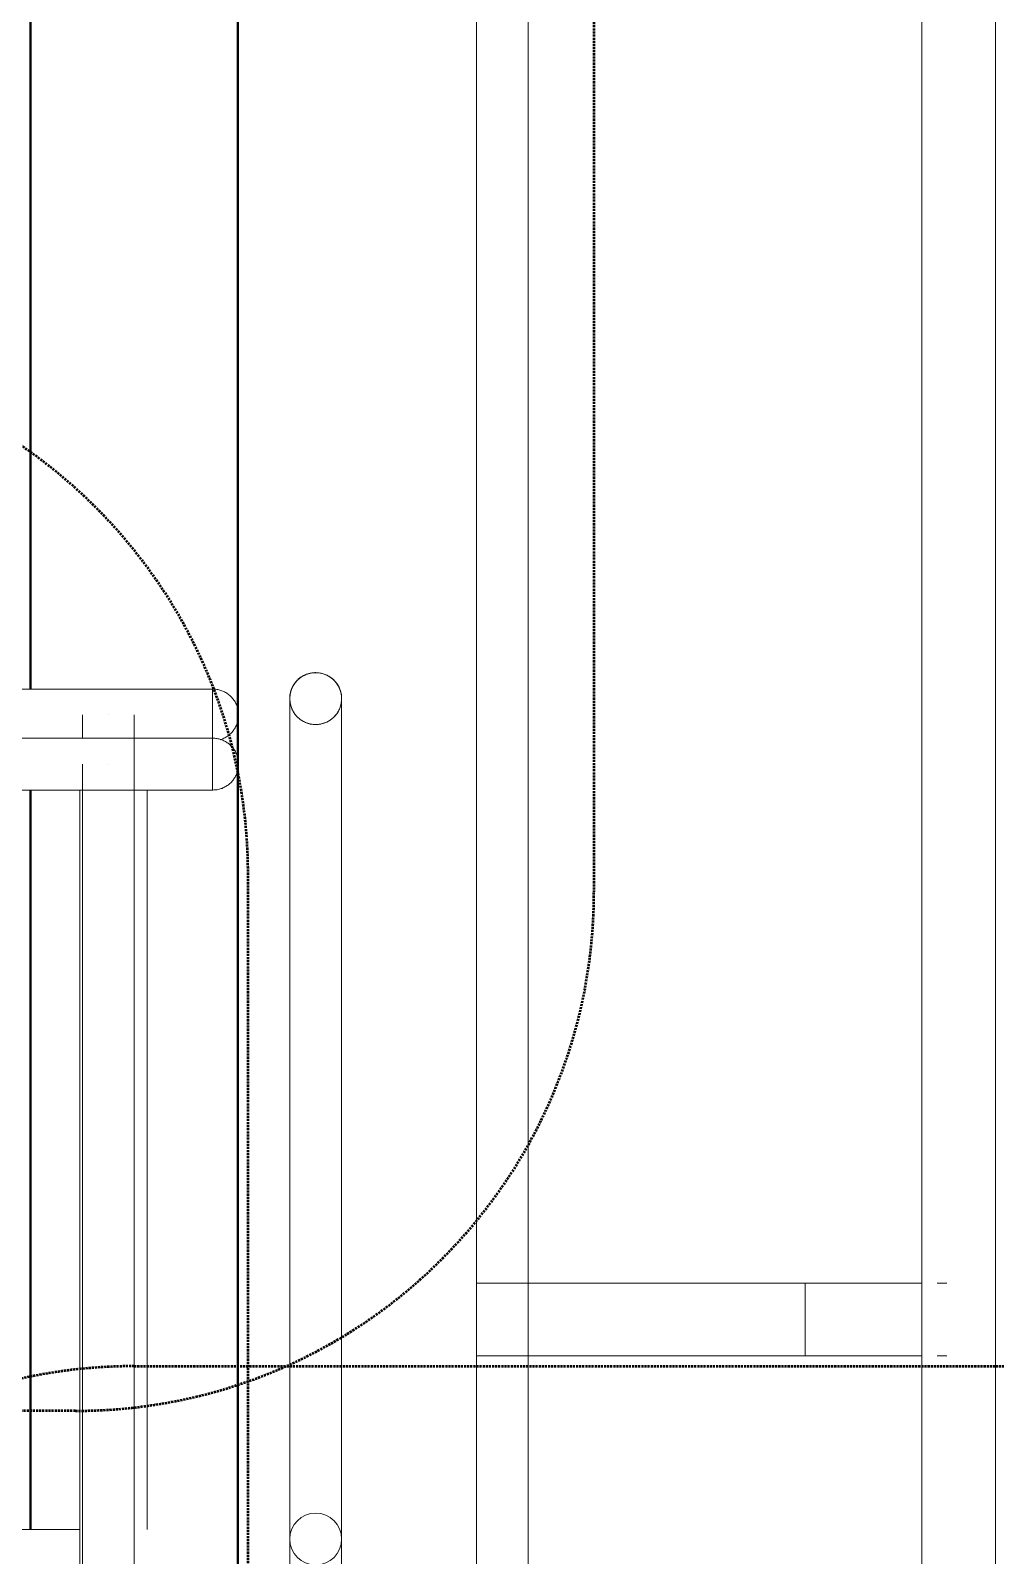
# Model space of a CAD drawing. Header units: millimetres. Extents: x -153298 to 620751, y -313239 to 250031.
# Drawn here: x 8649 to 9580, y -297007 to -295538 of the extents above; entities that cross this region are included whole.
import ezdxf

# ---------------------------------------------------------------- set-up
doc = ezdxf.new("R2010")
doc.units = ezdxf.units.MM
doc.linetypes.add('DPA_Hidden 50', pattern=[3, 2, -1])
for name, color, linetype, lineweight in [('A-ANNO-SYMB', 7, 'Continuous', 9), ('A-DETL-GENF', 7, 'Continuous', 35), ('A-FLOR-HRAL', 7, 'Continuous', 25), ('A-GENM', 7, 'Continuous', 9), ('A-GLAZ-CURT', 7, 'Continuous', 9), ('I-WALL-E', 7, 'Continuous', 35), ('WALL-E', 7, 'Continuous', 35)]:
    doc.layers.add(name, color=color, linetype=linetype, lineweight=lineweight)

# ---------------------------------------------------------------- blocks, each defined once
blk = doc.blocks.new('DPA_CP_Entrance Louver Grill Vertical Z - Louver Grill Vertical Z-18397921-2140-01 ENTRANCE 1 ELEVATION 2')
at = {"layer": 'A-GLAZ-CURT', "color": 7}
for p, q in [((-16022, 114892.5), (-16022, 118300)), ((-16022, 114892.5), (-16022, 118300)), ((-16022, 114892.5), (-16022, 118300)), ((-16022, 114892.5), (-16022, 118300)), ((-15822, 116800), (-15822, 113945.1)), ((-15822, 116800), (-15822, 113945.1)), ((-15822, 113945.1), (-15822, 116800)), ((-15822, 113945.1), (-15822, 116800)), ((-16022, 114082.5), (-16022, 114795.2)), ((-16022, 114082.5), (-16022, 114795.2)), ((-16022, 114082.5), (-16022, 114795.2)), ((-16022, 114082.5), (-16022, 114795.2))]:
    blk.add_line(p, q, dxfattribs=at)
blk = doc.blocks.new('DPA_CP_Entrance Louver Grill Vertical Z - Louver Grill Vertical Z-V440-2140-01 ENTRANCE 1 ELEVATION 2')
at = {"layer": 'A-GLAZ-CURT', "color": 7}
for p, q in [((-16022, 114892.5), (-16022, 118300)), ((-16022, 114892.5), (-16022, 118300)), ((-16022, 114892.5), (-16022, 118300)), ((-16022, 114892.5), (-16022, 118300)), ((-15822, 116800), (-15822, 113945.1)), ((-15822, 116800), (-15822, 113945.1)), ((-15822, 113945.1), (-15822, 116800)), ((-15822, 113945.1), (-15822, 116800)), ((-16022, 114082.5), (-16022, 114795.2)), ((-16022, 114082.5), (-16022, 114795.2)), ((-16022, 114082.5), (-16022, 114795.2)), ((-16022, 114082.5), (-16022, 114795.2))]:
    blk.add_line(p, q, dxfattribs=at)
blk = doc.blocks.new('DPA_GM-Cage Ladder - H6000 with Protection Ring-8200624-2140-01 ENTRANCE 1 ELEVATION 2')
at = {"layer": 'A-GENM', "color": 7}
for p, q in [((-15592, 113973.3), (-15592, 115715)), ((-15592, 113973.3), (-15592, 115715)), ((-15592, 115715), (-15592, 113973.3)), ((-15592, 115715), (-15592, 113973.3)), ((-15542, 114320), (-15542, 115715)), ((-15542, 115715), (-15542, 114320)), ((-15542, 114320), (-15542, 115715)), ((-15542, 115715), (-15542, 114320)), ((-15162.5, 113973.3), (-15162.5, 115715)), ((-15162.5, 114320), (-15162.5, 115715)), ((-15091.6, 113973.3), (-15091.6, 115715)), ((-15091.6, 114320), (-15091.6, 115715)), ((-15542, 114320), (-15592, 114320)), ((-15592, 114320), (-15542, 114320)), ((-15592, 114320), (-15592, 114250)), ((-15592, 114320), (-15592, 114250)), ((-15592, 114250), (-15592, 114320)), ((-15592, 114250), (-15592, 114320)), ((-15286.3, 114320), (-15592, 114320)), ((-15592, 114320), (-15275, 114320)), ((-15592, 114250), (-15592, 114320)), ((-15592, 114250), (-15592, 114320)), ((-15592, 114250), (-15592, 114320)), ((-15592, 114250), (-15592, 114320)), ((-15542, 114320), (-15542, 114250)), ((-15542, 114320), (-15286.3, 114320)), ((-15429.5, 114320), (-15542, 114320)), ((-15542, 114320), (-15427, 114320)), ((-15427, 114320), (-15542, 114320)), ((-15542, 114320), (-15429.5, 114320)), ((-15275, 114320), (-15542, 114320)), ((-15286.3, 114320), (-15429.5, 114320)), ((-15429.5, 114320), (-15286.3, 114320)), ((-15427, 114320), (-15162.6, 114320)), ((-15162.6, 114320), (-15427, 114320)), ((-15275, 114320), (-15162.6, 114320)), ((-15162.6, 114320), (-15275, 114320)), ((-15275, 114250), (-15275, 114320)), ((-15147.7, 114320), (-15138.5, 114320)), ((-15542, 114250), (-15592, 114250)), ((-15592, 114250), (-15542, 114250)), ((-15275, 114250), (-15592, 114250)), ((-15592, 114250), (-15286.3, 114250)), ((-15542, 114250), (-15275, 114250)), ((-15429.5, 114250), (-15542, 114250)), ((-15542, 114250), (-15427, 114250)), ((-15427, 114250), (-15542, 114250)), ((-15542, 114250), (-15429.5, 114250)), ((-15286.3, 114250), (-15542, 114250)), ((-15542, 113973.3), (-15542, 114250)), ((-15542, 114250), (-15542, 113973.3)), ((-15542, 113973.3), (-15542, 114250)), ((-15542, 114250), (-15542, 113973.3)), ((-15286.3, 114250), (-15429.5, 114250)), ((-15429.5, 114250), (-15286.3, 114250)), ((-15427, 114250), (-15162.6, 114250)), ((-15162.6, 114250), (-15427, 114250)), ((-15275, 114250), (-15162.6, 114250)), ((-15162.6, 114250), (-15275, 114250)), ((-15162.5, 113973.3), (-15162.5, 114250)), ((-15138.5, 114250), (-15147.7, 114250)), ((-15091.6, 113973.3), (-15091.6, 114250))]:
    blk.add_line(p, q, dxfattribs=at)
blk = doc.blocks.new('Railing - 35mm-V471-2140-01 ENTRANCE 1 ELEVATION 2')
at = {"layer": 'A-FLOR-HRAL', "color": 7, "lineweight": 9}
for p, q in [((-15974.5, 114795.1), (-15974.5, 114035.1)), ((-15968.9, 114795.1), (-15974.5, 114795.1)), ((-15974.5, 114035.1), (-15969.1, 114035.1))]:
    blk.add_line(p, q, dxfattribs=at)
blk = doc.blocks.new('Railing - 35mm-V465-2140-01 ENTRANCE 1 ELEVATION 2')
at = {"layer": 'A-FLOR-HRAL', "color": 7, "lineweight": 9}
for p, q in [((-17374.5, 111975.7), (-17374.5, 111215.7)), ((-17357, 111975.7), (-17374.5, 111975.7)), ((-17339.5, 111975.7), (-17357, 111975.7)), ((-17339.5, 111215.7), (-17339.5, 111975.7)), ((-17374.5, 111215.7), (-17357, 111215.7)), ((-17357, 111215.7), (-17339.5, 111215.7))]:
    blk.add_line(p, q, dxfattribs=at)
blk = doc.blocks.new('Railing - Post_50mm-V472-2140-01 ENTRANCE 1 ELEVATION 2')
at = {"layer": 'A-FLOR-HRAL', "color": 7, "lineweight": 9}
for p, q in [((-17522, 114820.1), (-17522, 113957.5)), ((-17472, 113957.5), (-17472, 114820.1))]:
    blk.add_line(p, q, dxfattribs=at)
blk = doc.blocks.new('Railing - Post_50mm-V473-2140-01 ENTRANCE 1 ELEVATION 2')
at = {"layer": 'A-FLOR-HRAL', "color": 7, "lineweight": 9}
for p, q in [((-15972, 114820.1), (-15972, 113945.1)), ((-15947, 114820.1), (-15947, 114820.1)), ((-15947, 114820.1), (-15947, 114820.1)), ((-15922, 113945.1), (-15922, 114820.1)), ((-15947, 113945.1), (-15947, 113945.1)), ((-15947, 113945.1), (-15947, 113945.1))]:
    blk.add_line(p, q, dxfattribs=at)
blk = doc.blocks.new('Railing - Railing-8671152-2140-01 ENTRANCE 1 ELEVATION 2')
at = {"layer": 'A-FLOR-HRAL', "color": 7, "lineweight": 9}
for p, q in [((-15922, 114035.1), (-17472, 114035.1)), ((-15922, 114035.1), (-15922, 114010.1)), ((-15922, 114010.1), (-15922, 113985.1)), ((-17472, 113985.1), (-15922, 113985.1))]:
    blk.add_line(p, q, dxfattribs=at)
at = {"color": 7}
for name, p in [('Railing - Post_50mm-V472-2140-01 ENTRANCE 1 ELEVATION 2', (0, 0)), ('Railing - Post_50mm-V472-2140-01 ENTRANCE 1 ELEVATION 2', (0, 0)), ('Railing - Post_50mm-V473-2140-01 ENTRANCE 1 ELEVATION 2', (0, 0)), ('Railing - 35mm-V465-2140-01 ENTRANCE 1 ELEVATION 2', (0, 2819.5)), ('Railing - 35mm-V465-2140-01 ENTRANCE 1 ELEVATION 2', (140, 2819.5)), ('Railing - 35mm-V465-2140-01 ENTRANCE 1 ELEVATION 2', (280, 2819.5)), ('Railing - 35mm-V465-2140-01 ENTRANCE 1 ELEVATION 2', (420, 2819.5)), ('Railing - 35mm-V465-2140-01 ENTRANCE 1 ELEVATION 2', (560, 2819.5)), ('Railing - 35mm-V465-2140-01 ENTRANCE 1 ELEVATION 2', (700, 2819.5)), ('Railing - 35mm-V465-2140-01 ENTRANCE 1 ELEVATION 2', (840, 2819.5)), ('Railing - 35mm-V465-2140-01 ENTRANCE 1 ELEVATION 2', (980, 2819.5)), ('Railing - 35mm-V465-2140-01 ENTRANCE 1 ELEVATION 2', (1120, 2819.5)), ('Railing - 35mm-V465-2140-01 ENTRANCE 1 ELEVATION 2', (1260, 2819.5)), ('Railing - 35mm-V471-2140-01 ENTRANCE 1 ELEVATION 2', (0, 0))]:
    blk.add_blockref(name, p, dxfattribs=at)
blk = doc.blocks.new('Top Rail Type - Half Circle_25mm-14342084-2140-01 ENTRANCE 1 ELEVATION 2')
at = {"layer": 'A-FLOR-HRAL', "color": 7, "lineweight": 9}
for p, q in [((-15846.4, 114835.8), (-15846.4, 114843.9)), ((-15846.4, 114843.9), (-15846.4, 114820.1)), ((-15846.4, 114820.1), (-15846.4, 114834.8)), ((-15846.4, 114820.1), (-15846.4, 114796.3)), ((-15846.4, 114796.3), (-15846.4, 114820.1))]:
    blk.add_line(p, q, dxfattribs=at)
at = {"layer": 'A-FLOR-HRAL', "color": 7, "lineweight": 9, "flags": 128}
for points in [[(-15846.4, 114845.1), (-15845.4, 114845.1), (-15844.4, 114845), (-15843.4, 114844.9), (-15842.4, 114844.8), (-15841.4, 114844.6), (-15840.5, 114844.4), (-15839.5, 114844.1), (-15838.5, 114843.9), (-15837.6, 114843.5), (-15836.7, 114843.1), (-15835.7, 114842.7), (-15834.8, 114842.3), (-15834, 114841.8), (-15833.1, 114841.3), (-15832.3, 114840.8), (-15831.5, 114840.2), (-15830.7, 114839.6), (-15829.9, 114838.9), (-15829.2, 114838.2), (-15828.5, 114837.5), (-15827.8, 114836.8), (-15827.1, 114836), (-15826.5, 114835.3), (-15825.9, 114834.5), (-15825.4, 114833.6), (-15824.8, 114832.8), (-15824.3, 114831.9), (-15823.9, 114831), (-15823.5, 114830.1), (-15823.1, 114829.2), (-15822.7, 114828.2), (-15822.4, 114827.3), (-15822.2, 114826.3), (-15821.9, 114825.4), (-15821.8, 114824.4), (-15821.6, 114823.4), (-15821.5, 114822.4), (-15821.4, 114821.4), (-15821.4, 114820.4), (-15821.4, 114820.1)], [(-15821.4, 114820.1), (-15821.4, 114819.1), (-15821.5, 114818.1), (-15821.6, 114817.1), (-15821.7, 114816.1), (-15821.9, 114815.2), (-15822.1, 114814.2), (-15822.4, 114813.2), (-15822.7, 114812.3), (-15823, 114811.3), (-15823.4, 114810.4), (-15823.8, 114809.5), (-15824.2, 114808.6), (-15824.7, 114807.7), (-15825.2, 114806.8), (-15825.8, 114806), (-15826.3, 114805.2), (-15827, 114804.4), (-15827.6, 114803.6), (-15828.3, 114802.9), (-15829, 114802.2), (-15829.7, 114801.5), (-15830.5, 114800.9), (-15831.2, 114800.2), (-15832.1, 114799.6), (-15832.9, 114799.1), (-15833.7, 114798.6), (-15834.6, 114798.1), (-15835.5, 114797.6), (-15836.4, 114797.2), (-15837.3, 114796.8), (-15838.3, 114796.5), (-15839.2, 114796.2), (-15840.2, 114795.9), (-15841.2, 114795.7), (-15842.1, 114795.5), (-15843.1, 114795.3), (-15844.1, 114795.2), (-15845.1, 114795.2), (-15846.1, 114795.1), (-15846.4, 114795.1)]]:
    blk.add_lwpolyline(points, dxfattribs=at)
blk = doc.blocks.new('Top Rail Type - Top Rail_Internal_-8671159-2140-01 ENTRANCE 1 ELEVATION 2')
at = {"layer": 'A-FLOR-HRAL', "color": 7, "lineweight": 9}
for p, q in [((-15922, 114845.1), (-17472, 114845.1)), ((-15846.4, 114845.1), (-15922, 114845.1)), ((-15846.4, 114845.1), (-15846.4, 114820.1)), ((-15846.4, 114820.1), (-15846.4, 114844.3)), ((-15846.4, 114820.1), (-15846.4, 114795.1)), ((-15846.4, 114796), (-15846.4, 114820.1)), ((-17472, 114795.1), (-15922, 114795.1)), ((-15922, 114795.1), (-15846.4, 114795.1))]:
    blk.add_line(p, q, dxfattribs=at)
blk = doc.blocks.new('GM_Louver Grill Vertical Z - Z Profile-7235505-2140-01 ENTRANCE 1 ELEVATION 2')
at = {"layer": 'A-GENM', "color": 7}
blk.add_line((-15822, 113945.1), (-15822, 116800), dxfattribs=at)
blk.add_line((-15822, 113945.1), (-15822, 116800), dxfattribs=at)
blk.add_line((-15822, 113945.1), (-15822, 116800), dxfattribs=at)
blk = doc.blocks.new('Railing - Half Circle_25mm-V546-2140-01 ENTRANCE 1 ELEVATION 2')
at = {"layer": 'A-FLOR-HRAL', "color": 7, "lineweight": 9}
for p, q in [((-15846.4, 114867.5), (-15846.4, 114891.3)), ((-15846.4, 114891.3), (-15846.4, 114867.5)), ((-15846.4, 114867.5), (-15846.4, 114843.7)), ((-15846.4, 114843.7), (-15846.4, 114867.5))]:
    blk.add_line(p, q, dxfattribs=at)
at = {"layer": 'A-FLOR-HRAL', "color": 7, "lineweight": 9, "flags": 128}
for points in [[(-15846.4, 114892.5), (-15845.4, 114892.5), (-15844.4, 114892.4), (-15843.4, 114892.3), (-15842.4, 114892.2), (-15841.4, 114892), (-15840.5, 114891.8), (-15839.5, 114891.5), (-15838.5, 114891.2), (-15837.6, 114890.9), (-15836.7, 114890.5), (-15835.7, 114890.1), (-15834.8, 114889.7), (-15834, 114889.2), (-15833.1, 114888.7), (-15832.3, 114888.1), (-15831.5, 114887.6), (-15830.7, 114887), (-15829.9, 114886.3), (-15829.2, 114885.6), (-15828.5, 114884.9), (-15827.8, 114884.2), (-15827.1, 114883.4), (-15826.5, 114882.7), (-15825.9, 114881.8), (-15825.4, 114881), (-15824.8, 114880.2), (-15824.3, 114879.3), (-15823.9, 114878.4), (-15823.5, 114877.5), (-15823.1, 114876.6), (-15822.7, 114875.6), (-15822.4, 114874.7), (-15822.2, 114873.7), (-15821.9, 114872.7), (-15821.8, 114871.8), (-15821.6, 114870.8), (-15821.5, 114869.8), (-15821.4, 114868.8), (-15821.4, 114867.8), (-15821.4, 114867.5)], [(-15821.4, 114867.5), (-15821.4, 114866.5), (-15821.5, 114865.5), (-15821.6, 114864.5), (-15821.7, 114863.5), (-15821.9, 114862.5), (-15822.1, 114861.6), (-15822.4, 114860.6), (-15822.7, 114859.6), (-15823, 114858.7), (-15823.4, 114857.8), (-15823.8, 114856.9), (-15824.2, 114856), (-15824.7, 114855.1), (-15825.2, 114854.2), (-15825.8, 114853.4), (-15826.3, 114852.6), (-15827, 114851.8), (-15827.6, 114851), (-15828.3, 114850.3), (-15829, 114849.6), (-15829.7, 114848.9), (-15830.5, 114848.2), (-15831.2, 114847.6), (-15832.1, 114847), (-15832.9, 114846.5), (-15833.7, 114846), (-15834.6, 114845.5), (-15835.5, 114845), (-15836.4, 114844.6), (-15837.3, 114844.2), (-15838.3, 114843.9), (-15839.2, 114843.6)]]:
    blk.add_lwpolyline(points, dxfattribs=at)
blk = doc.blocks.new('Railing - 35mm-V548-2140-01 ENTRANCE 1 ELEVATION 2')
at = {"layer": 'A-FLOR-HRAL', "color": 7, "lineweight": 9}
for p, q in [((-15909.5, 114795.1), (-15909.5, 114082.5)), ((-15921.9, 114082.5), (-15921.9, 114082.5))]:
    blk.add_line(p, q, dxfattribs=at)
blk = doc.blocks.new('Railing - Post_50mm-V555-2140-01 ENTRANCE 1 ELEVATION 2')
at = {"layer": 'A-FLOR-HRAL', "color": 7, "lineweight": 9}
for p, q in [((-15972, 114845.1), (-15972, 114867.5)), ((-15947, 114867.5), (-15947, 114867.5)), ((-15947, 114867.5), (-15947, 114867.5)), ((-15922, 114867.5), (-15922, 114820.1))]:
    blk.add_line(p, q, dxfattribs=at)
blk = doc.blocks.new('Railing - Railing-14946120-2140-01 ENTRANCE 1 ELEVATION 2')
at = {"layer": 'A-FLOR-HRAL', "color": 7, "lineweight": 9}
blk.add_line((-15974.5, 114082.5), (-16079.6, 114082.5), dxfattribs=at)
at = {"color": 7}
for name in ['Railing - Post_50mm-V555-2140-01 ENTRANCE 1 ELEVATION 2', 'Railing - 35mm-V548-2140-01 ENTRANCE 1 ELEVATION 2']:
    blk.add_blockref(name, (0, 0), dxfattribs=at)
blk = doc.blocks.new('Top Rail Type - Half Circle_25mm-V556-2140-01 ENTRANCE 1 ELEVATION 2')
at = {"layer": 'A-FLOR-HRAL', "color": 7, "lineweight": 9}
for p, q in [((-15846.4, 114867.5), (-15846.4, 114891.3)), ((-15846.4, 114891.3), (-15846.4, 114867.5)), ((-15846.4, 114867.5), (-15846.4, 114843.7)), ((-15846.4, 114843.7), (-15846.4, 114867.5))]:
    blk.add_line(p, q, dxfattribs=at)
at = {"layer": 'A-FLOR-HRAL', "color": 7, "lineweight": 9, "flags": 128}
for points in [[(-15846.4, 114892.5), (-15845.4, 114892.5), (-15844.4, 114892.4), (-15843.4, 114892.3), (-15842.4, 114892.2), (-15841.4, 114892), (-15840.5, 114891.8), (-15839.5, 114891.5), (-15838.5, 114891.2), (-15837.6, 114890.9), (-15836.7, 114890.5), (-15835.7, 114890.1), (-15834.8, 114889.7), (-15834, 114889.2), (-15833.1, 114888.7), (-15832.3, 114888.1), (-15831.5, 114887.6), (-15830.7, 114887), (-15829.9, 114886.3), (-15829.2, 114885.6), (-15828.5, 114884.9), (-15827.8, 114884.2), (-15827.1, 114883.4), (-15826.5, 114882.7), (-15825.9, 114881.8), (-15825.4, 114881), (-15824.8, 114880.2), (-15824.3, 114879.3), (-15823.9, 114878.4), (-15823.5, 114877.5), (-15823.1, 114876.6), (-15822.7, 114875.6), (-15822.4, 114874.7), (-15822.2, 114873.7), (-15821.9, 114872.7), (-15821.8, 114871.8), (-15821.6, 114870.8), (-15821.5, 114869.8), (-15821.4, 114868.8), (-15821.4, 114867.8), (-15821.4, 114867.5)], [(-15821.4, 114867.5), (-15821.4, 114866.5), (-15821.5, 114865.5), (-15821.6, 114864.5), (-15821.7, 114863.5), (-15821.9, 114862.5), (-15822.1, 114861.6), (-15822.4, 114860.6), (-15822.7, 114859.6), (-15823, 114858.7), (-15823.4, 114857.8), (-15823.8, 114856.9), (-15824.2, 114856), (-15824.7, 114855.1), (-15825.2, 114854.2), (-15825.8, 114853.4), (-15826.3, 114852.6), (-15827, 114851.8), (-15827.6, 114851), (-15828.3, 114850.3), (-15829, 114849.6), (-15829.7, 114848.9), (-15830.5, 114848.2), (-15831.2, 114847.6), (-15832.1, 114847), (-15832.9, 114846.5), (-15833.7, 114846), (-15834.6, 114845.5), (-15835.5, 114845), (-15836.4, 114844.6), (-15837.3, 114844.2), (-15838.3, 114843.9), (-15839.2, 114843.6)]]:
    blk.add_lwpolyline(points, dxfattribs=at)
blk = doc.blocks.new('Top Rail Type - Top Rail_Internal_-14946124-2140-01 ENTRANCE 1 ELEVATION 2')
at = {"layer": 'A-FLOR-HRAL', "color": 7, "lineweight": 9}
for p, q in [((-15922, 114892.5), (-18447, 114892.5)), ((-15846.4, 114892.5), (-15922, 114892.5)), ((-15846.4, 114892.5), (-15846.4, 114867.5)), ((-15846.4, 114874.5), (-15846.4, 114891.7)), ((-15846.4, 114867.5), (-15846.4, 114874)), ((-15846.4, 114867.5), (-15846.4, 114843.4)), ((-15846.4, 114855), (-15846.4, 114867.5)), ((-15846.4, 114843.4), (-15846.4, 114855))]:
    blk.add_line(p, q, dxfattribs=at)
blk = doc.blocks.new('Railing - Half Circle_25mm-V559-2140-01 ENTRANCE 1 ELEVATION 2')
at = {"layer": 'A-FLOR-HRAL', "color": 7, "lineweight": 9, "flags": 128}
for points in [[(-15722, 114883.3), (-15722, 114884.3), (-15722.1, 114885.3), (-15722.2, 114886.3), (-15722.3, 114887.3), (-15722.5, 114888.2), (-15722.7, 114889.2), (-15723, 114890.2), (-15723.3, 114891.1), (-15723.6, 114892.1), (-15724, 114893), (-15724.4, 114893.9), (-15724.8, 114894.8), (-15725.3, 114895.7), (-15725.8, 114896.5), (-15726.4, 114897.4), (-15727, 114898.2), (-15727.6, 114899), (-15728.2, 114899.8), (-15728.9, 114900.5), (-15729.6, 114901.2), (-15730.3, 114901.9), (-15731.1, 114902.5), (-15731.9, 114903.2), (-15732.7, 114903.7), (-15733.5, 114904.3), (-15734.4, 114904.8), (-15735.2, 114905.3), (-15736.1, 114905.8), (-15737, 114906.2), (-15738, 114906.6), (-15738.9, 114906.9), (-15739.9, 114907.2), (-15740.8, 114907.5), (-15741.8, 114907.7), (-15742.8, 114907.9), (-15743.8, 114908.1), (-15744.8, 114908.2), (-15745.8, 114908.2), (-15746.8, 114908.3), (-15747.8, 114908.3), (-15748.7, 114908.2), (-15749.7, 114908.1), (-15750.7, 114908), (-15751.7, 114907.8), (-15752.7, 114907.6), (-15753.7, 114907.4), (-15754.6, 114907.1), (-15755.6, 114906.8), (-15756.5, 114906.4), (-15757.4, 114906), (-15758.3, 114905.6), (-15759.2, 114905.1), (-15760.1, 114904.6), (-15760.9, 114904.1), (-15761.7, 114903.5), (-15762.5, 114902.9), (-15763.3, 114902.2), (-15764, 114901.6), (-15764.8, 114900.9), (-15765.5, 114900.2), (-15766.1, 114899.4), (-15766.7, 114898.6), (-15767.3, 114897.8), (-15767.9, 114897), (-15768.4, 114896.2), (-15768.9, 114895.3), (-15769.4, 114894.4), (-15769.8, 114893.5), (-15770.2, 114892.6), (-15770.6, 114891.6), (-15770.9, 114890.7), (-15771.2, 114889.7), (-15771.4, 114888.8), (-15771.6, 114887.8), (-15771.8, 114886.8), (-15771.9, 114885.8), (-15772, 114884.8), (-15772, 114883.8), (-15772, 114883.3)], [(-15772, 114883.3), (-15772, 114882.3), (-15771.9, 114881.3), (-15771.8, 114880.3), (-15771.7, 114879.3), (-15771.5, 114878.3), (-15771.3, 114877.3), (-15771, 114876.4), (-15770.8, 114875.4), (-15770.4, 114874.5), (-15770, 114873.5), (-15769.6, 114872.6), (-15769.2, 114871.7), (-15768.7, 114870.8), (-15768.2, 114870), (-15767.7, 114869.2), (-15767.1, 114868.3), (-15766.5, 114867.5), (-15765.8, 114866.8), (-15765.1, 114866), (-15764.4, 114865.3), (-15763.7, 114864.7), (-15762.9, 114864), (-15762.2, 114863.4), (-15761.4, 114862.8), (-15760.5, 114862.2), (-15759.7, 114861.7), (-15758.8, 114861.2), (-15757.9, 114860.8), (-15757, 114860.3), (-15756.1, 114860), (-15755.1, 114859.6), (-15754.2, 114859.3), (-15753.2, 114859.1), (-15752.3, 114858.8), (-15751.3, 114858.6), (-15750.3, 114858.5), (-15749.3, 114858.4), (-15748.3, 114858.3), (-15747.3, 114858.3), (-15746.3, 114858.3), (-15745.3, 114858.3), (-15744.3, 114858.4), (-15743.3, 114858.5), (-15742.3, 114858.7), (-15741.3, 114858.9), (-15740.4, 114859.2), (-15739.4, 114859.5), (-15738.5, 114859.8), (-15737.5, 114860.1), (-15736.6, 114860.5), (-15735.7, 114861), (-15734.8, 114861.4), (-15734, 114861.9), (-15733.1, 114862.5), (-15732.3, 114863.1), (-15731.5, 114863.7), (-15730.7, 114864.3), (-15730, 114865), (-15729.3, 114865.7), (-15728.6, 114866.4), (-15727.9, 114867.1), (-15727.3, 114867.9), (-15726.7, 114868.7), (-15726.1, 114869.5), (-15725.6, 114870.4), (-15725.1, 114871.2), (-15724.6, 114872.1), (-15724.2, 114873), (-15723.8, 114874), (-15723.5, 114874.9), (-15723.1, 114875.8), (-15722.9, 114876.8), (-15722.6, 114877.8), (-15722.4, 114878.8), (-15722.3, 114879.7), (-15722.1, 114880.7), (-15722.1, 114881.7), (-15722, 114882.7), (-15722, 114883.3)]]:
    blk.add_lwpolyline(points, dxfattribs=at)
at = {"layer": 'A-FLOR-HRAL', "color": 7, "lineweight": 9}
for start, end in [(139.3574, 150.8463), (102.3552, 113.4362), (68.2994, 78.6458), (59.8368, 66.3247), (180, 190.9892), (210.8973, 222.2397), (246.5514, 257.6448), (281.1771, 296.6854)]:
    blk.add_arc((-15747, 114883.3), 25, start, end, dxfattribs=at)
blk = doc.blocks.new('Railing - Post_50mm-18334303-2140-01 ENTRANCE 1 ELEVATION 2')
at = {"layer": 'A-FLOR-HRAL', "color": 7, "lineweight": 9}
for p, q in [((-15772, 114883.3), (-15772, 113973.3)), ((-15722, 113973.3), (-15722, 114883.3))]:
    blk.add_line(p, q, dxfattribs=at)
blk = doc.blocks.new('Railing - Post_50mm-V560-2140-01 ENTRANCE 1 ELEVATION 2')
at = {"layer": 'A-FLOR-HRAL', "color": 7, "lineweight": 9}
for p, q in [((-15772, 114883.3), (-15772, 114008.3)), ((-15722, 114008.3), (-15722, 114883.3)), ((-15772, 114008.3), (-15722, 114008.3)), ((-15747, 114008.3), (-15772, 114008.3)), ((-15722, 114008.3), (-15746.8, 114008.3))]:
    blk.add_line(p, q, dxfattribs=at)
blk = doc.blocks.new('Railing - Railing-15920061-2140-01 ENTRANCE 1 ELEVATION 2')
at = {"layer": 'A-FLOR-HRAL', "color": 7, "lineweight": 9}
for p, q in [((-15772, 114068.7), (-15772, 113973.3)), ((-15722, 113973.3), (-15722, 114068.7))]:
    blk.add_line(p, q, dxfattribs=at)
for start, end in [(0, 180), (180, 0)]:
    blk.add_arc((-15747, 114073.3), 25, start, end, dxfattribs=at)
at = {"color": 7}
for name in ['Railing - Post_50mm-18334303-2140-01 ENTRANCE 1 ELEVATION 2', 'Railing - Post_50mm-V560-2140-01 ENTRANCE 1 ELEVATION 2']:
    blk.add_blockref(name, (0, 0), dxfattribs=at)
blk = doc.blocks.new('Top Rail Type - Half Circle_25mm-V561-2140-01 ENTRANCE 1 ELEVATION 2')
at = {"layer": 'A-FLOR-HRAL', "color": 7, "lineweight": 9, "flags": 128}
for points in [[(-15722, 114883.3), (-15722, 114884.3), (-15722.1, 114885.3), (-15722.2, 114886.3), (-15722.3, 114887.3), (-15722.5, 114888.2), (-15722.7, 114889.2), (-15723, 114890.2), (-15723.3, 114891.1), (-15723.6, 114892.1), (-15724, 114893), (-15724.4, 114893.9), (-15724.8, 114894.8), (-15725.3, 114895.7), (-15725.8, 114896.5), (-15726.4, 114897.4), (-15727, 114898.2), (-15727.6, 114899), (-15728.2, 114899.8), (-15728.9, 114900.5), (-15729.6, 114901.2), (-15730.3, 114901.9), (-15731.1, 114902.5), (-15731.9, 114903.2), (-15732.7, 114903.7), (-15733.5, 114904.3), (-15734.4, 114904.8), (-15735.2, 114905.3), (-15736.1, 114905.8), (-15737, 114906.2), (-15738, 114906.6), (-15738.9, 114906.9), (-15739.9, 114907.2), (-15740.8, 114907.5), (-15741.8, 114907.7), (-15742.8, 114907.9), (-15743.8, 114908.1), (-15744.8, 114908.2), (-15745.8, 114908.2), (-15746.8, 114908.3), (-15747.8, 114908.3), (-15748.7, 114908.2), (-15749.7, 114908.1), (-15750.7, 114908), (-15751.7, 114907.8), (-15752.7, 114907.6), (-15753.7, 114907.4), (-15754.6, 114907.1), (-15755.6, 114906.8), (-15756.5, 114906.4), (-15757.4, 114906), (-15758.3, 114905.6), (-15759.2, 114905.1), (-15760.1, 114904.6), (-15760.9, 114904.1), (-15761.7, 114903.5), (-15762.5, 114902.9), (-15763.3, 114902.2), (-15764, 114901.6), (-15764.8, 114900.9), (-15765.5, 114900.2), (-15766.1, 114899.4), (-15766.7, 114898.6), (-15767.3, 114897.8), (-15767.9, 114897), (-15768.4, 114896.2), (-15768.9, 114895.3), (-15769.4, 114894.4), (-15769.8, 114893.5), (-15770.2, 114892.6), (-15770.6, 114891.6), (-15770.9, 114890.7), (-15771.2, 114889.7), (-15771.4, 114888.8), (-15771.6, 114887.8), (-15771.8, 114886.8), (-15771.9, 114885.8), (-15772, 114884.8), (-15772, 114883.8), (-15772, 114883.3)], [(-15772, 114883.3), (-15772, 114882.3), (-15771.9, 114881.3), (-15771.8, 114880.3), (-15771.7, 114879.3), (-15771.5, 114878.3), (-15771.3, 114877.3), (-15771, 114876.4), (-15770.8, 114875.4), (-15770.4, 114874.5), (-15770, 114873.5), (-15769.6, 114872.6), (-15769.2, 114871.7), (-15768.7, 114870.8), (-15768.2, 114870), (-15767.7, 114869.2), (-15767.1, 114868.3), (-15766.5, 114867.5), (-15765.8, 114866.8), (-15765.1, 114866), (-15764.4, 114865.3), (-15763.7, 114864.7), (-15762.9, 114864), (-15762.2, 114863.4), (-15761.4, 114862.8), (-15760.5, 114862.2), (-15759.7, 114861.7), (-15758.8, 114861.2), (-15757.9, 114860.8), (-15757, 114860.3), (-15756.1, 114860), (-15755.1, 114859.6), (-15754.2, 114859.3), (-15753.2, 114859.1), (-15752.3, 114858.8), (-15751.3, 114858.6), (-15750.3, 114858.5), (-15749.3, 114858.4), (-15748.3, 114858.3), (-15747.3, 114858.3), (-15746.3, 114858.3), (-15745.3, 114858.3), (-15744.3, 114858.4), (-15743.3, 114858.5), (-15742.3, 114858.7), (-15741.3, 114858.9), (-15740.4, 114859.2), (-15739.4, 114859.5), (-15738.5, 114859.8), (-15737.5, 114860.1), (-15736.6, 114860.5), (-15735.7, 114861), (-15734.8, 114861.4), (-15734, 114861.9), (-15733.1, 114862.5), (-15732.3, 114863.1), (-15731.5, 114863.7), (-15730.7, 114864.3), (-15730, 114865), (-15729.3, 114865.7), (-15728.6, 114866.4), (-15727.9, 114867.1), (-15727.3, 114867.9), (-15726.7, 114868.7), (-15726.1, 114869.5), (-15725.6, 114870.4), (-15725.1, 114871.2), (-15724.6, 114872.1), (-15724.2, 114873), (-15723.8, 114874), (-15723.5, 114874.9), (-15723.1, 114875.8), (-15722.9, 114876.8), (-15722.6, 114877.8), (-15722.4, 114878.8), (-15722.3, 114879.7), (-15722.1, 114880.7), (-15722.1, 114881.7), (-15722, 114882.7), (-15722, 114883.3)]]:
    blk.add_lwpolyline(points, dxfattribs=at)
at = {"layer": 'A-FLOR-HRAL', "color": 7, "lineweight": 9}
for start, end in [(139.3574, 150.8463), (102.3552, 113.4362), (68.2994, 78.6458), (59.8368, 66.3247), (180, 190.9892), (210.8973, 222.2397), (246.5514, 257.6448), (281.1771, 296.6854)]:
    blk.add_arc((-15747, 114883.3), 25, start, end, dxfattribs=at)
blk = doc.blocks.new('Top Rail Type - Top Rail_Internal_-15920065-2140-01 ENTRANCE 1 ELEVATION 2')
at = {"layer": 'A-FLOR-HRAL', "color": 7, "lineweight": 9}
for p, q in [((-15772, 114883.3), (-15772, 113973.3)), ((-15722, 113973.3), (-15722, 114883.3))]:
    blk.add_line(p, q, dxfattribs=at)
for start, end in [(37.7506, 180), (0, 34.6992), (180, 322.2494), (325.3008, 0)]:
    blk.add_arc((-15747, 114883.3), 25, start, end, dxfattribs=at)
blk.add_open_spline([(-15772, 114883.3), (-15772, 114885.5), (-15771.4, 114889.8), (-15768.9, 114895.9), (-15766.2, 114899.4), (-15764.7, 114900.9)], degree=3, dxfattribs=at)
for points, knots in [([(-15764.6, 114901.1), (-15763.1, 114902.6), (-15759.6, 114905.2), (-15753.6, 114907.7), (-15744.8, 114908.8), (-15736.1, 114906.5), (-15730, 114901.8), (-15727.9, 114899.4), (-15727.3, 114898.6)], [0.252239, 0.252239, 0.252239, 0.252239, 0.3333333, 0.4166667, 0.5, 0.6666667, 0.75, 0.7902743, 0.7902743, 0.7902743, 0.7902743]), ([(-15726.5, 114897.5), (-15726.1, 114896.9), (-15724.5, 114894.5), (-15722.6, 114889.8), (-15722, 114885.5), (-15722, 114883.3)], [0.8072268, 0.8072268, 0.8072268, 0.8072268, 0.8333333, 0.9166667, 1, 1, 1, 1])]:
    blk.add_open_spline(points, degree=3, knots=knots, dxfattribs=at)
blk = doc.blocks.new('DPA_AN_Callout - DPA_AN_Callout-15497441-2140-01 ENTRANCE 1 ELEVATION 2')
at = {"layer": 'A-DETL-GENF', "color": 7, "linetype": 'DPA_Hidden 50', "lineweight": 50}
blk.add_line((-15922, 114239.9), (-12950.9, 114239.9), dxfattribs=at)
blk.add_arc((-15922, 113739.9), 500, 90, 180, dxfattribs=at)
blk = doc.blocks.new('DPA_AN_Callout - DPA_AN_Callout-15569927-2140-01 ENTRANCE 1 ELEVATION 2')
at = {"layer": 'A-DETL-GENF', "color": 7, "linetype": 'DPA_Hidden 50', "lineweight": 50}
for p, q in [((-15478.7, 117914.2), (-15478.7, 114696.9)), ((-15978.7, 114196.9), (-18451.8, 114196.9))]:
    blk.add_line(p, q, dxfattribs=at)
blk.add_arc((-15978.7, 114696.9), 500, 270, 0, dxfattribs=at)

msp = doc.modelspace()

# ---------------------------------------------------------------- linework, layer by layer
at = {"layer": 'A-ANNO-SYMB', "color": 7, "linetype": 'DPA_Hidden 50', "lineweight": 50}
msp.add_line((8858.9387, -305663.4811), (8858.9387, -296351.0671), dxfattribs=at)
msp.add_arc((8358.9387, -296351.0671), 500, 0, 90, dxfattribs=at)
at = {"layer": 'I-WALL-E', "color": 7}
for p, q in [((8849.1524, -292764.7103), (8849.1524, -297114.7103)), ((8849.1524, -292764.7103), (8849.1524, -297114.7103)), ((8849.1524, -292764.7103), (8849.1524, -297114.7103)), ((8849.1524, -292764.7103), (8849.1524, -297114.7103)), ((8849.1524, -292764.7103), (8849.1524, -297114.7103)), ((8849.1524, -292764.7103), (8849.1524, -297114.7103)), ((8849.1524, -292764.7103), (8849.1524, -297114.7103)), ((8849.1524, -292764.7103), (8849.1524, -297114.7103)), ((8849.1524, -292764.7103), (8849.1524, -297114.7103)), ((8849.1524, -297119.5898), (8849.1524, -294264.7103))]:
    msp.add_line(p, q, dxfattribs=at)
at = {"layer": 'WALL-E', "color": 7}
for p, q in [((8649.1524, -292964.7103), (8649.1524, -296172.2323)), ((8649.1524, -296172.2323), (8649.1524, -293364.7103)), ((8649.1524, -296172.2323), (8649.1524, -293364.7103)), ((8649.1524, -296982.1984), (8649.1524, -296269.5355)), ((8649.1524, -296269.5355), (8649.1524, -296982.1984)), ((8649.1524, -296982.1984), (8649.1524, -296269.5355))]:
    msp.add_line(p, q, dxfattribs=at)

# ---------------------------------------------------------------- block references
at = {"layer": 'A-DETL-GENF', "color": 7}
for name in ['DPA_AN_Callout - DPA_AN_Callout-15569927-2140-01 ENTRANCE 1 ELEVATION 2', 'DPA_AN_Callout - DPA_AN_Callout-15497441-2140-01 ENTRANCE 1 ELEVATION 2']:
    msp.add_blockref(name, (24671.1729, -411064.7103), dxfattribs=at)
at = {"layer": 'A-FLOR-HRAL', "color": 7, "lineweight": 9}
for name in ['Top Rail Type - Top Rail_Internal_-15920065-2140-01 ENTRANCE 1 ELEVATION 2', 'Railing - Half Circle_25mm-V559-2140-01 ENTRANCE 1 ELEVATION 2', 'Top Rail Type - Half Circle_25mm-V561-2140-01 ENTRANCE 1 ELEVATION 2', 'Top Rail Type - Top Rail_Internal_-14946124-2140-01 ENTRANCE 1 ELEVATION 2', 'Railing - Half Circle_25mm-V546-2140-01 ENTRANCE 1 ELEVATION 2', 'Top Rail Type - Half Circle_25mm-V556-2140-01 ENTRANCE 1 ELEVATION 2', 'Railing - Railing-15920061-2140-01 ENTRANCE 1 ELEVATION 2', 'Railing - Railing-14946120-2140-01 ENTRANCE 1 ELEVATION 2', 'Top Rail Type - Top Rail_Internal_-8671159-2140-01 ENTRANCE 1 ELEVATION 2', 'Top Rail Type - Half Circle_25mm-14342084-2140-01 ENTRANCE 1 ELEVATION 2', 'Railing - Railing-8671152-2140-01 ENTRANCE 1 ELEVATION 2']:
    msp.add_blockref(name, (24671.1729, -411064.7103), dxfattribs=at)
at = {"layer": 'A-GENM', "color": 7}
for name in ['GM_Louver Grill Vertical Z - Z Profile-7235505-2140-01 ENTRANCE 1 ELEVATION 2', 'GM_Louver Grill Vertical Z - Z Profile-7235505-2140-01 ENTRANCE 1 ELEVATION 2', 'GM_Louver Grill Vertical Z - Z Profile-7235505-2140-01 ENTRANCE 1 ELEVATION 2', 'GM_Louver Grill Vertical Z - Z Profile-7235505-2140-01 ENTRANCE 1 ELEVATION 2', 'GM_Louver Grill Vertical Z - Z Profile-7235505-2140-01 ENTRANCE 1 ELEVATION 2', 'GM_Louver Grill Vertical Z - Z Profile-7235505-2140-01 ENTRANCE 1 ELEVATION 2', 'GM_Louver Grill Vertical Z - Z Profile-7235505-2140-01 ENTRANCE 1 ELEVATION 2', 'GM_Louver Grill Vertical Z - Z Profile-7235505-2140-01 ENTRANCE 1 ELEVATION 2', 'GM_Louver Grill Vertical Z - Z Profile-7235505-2140-01 ENTRANCE 1 ELEVATION 2', 'GM_Louver Grill Vertical Z - Z Profile-7235505-2140-01 ENTRANCE 1 ELEVATION 2', 'GM_Louver Grill Vertical Z - Z Profile-7235505-2140-01 ENTRANCE 1 ELEVATION 2', 'GM_Louver Grill Vertical Z - Z Profile-7235505-2140-01 ENTRANCE 1 ELEVATION 2', 'GM_Louver Grill Vertical Z - Z Profile-7235505-2140-01 ENTRANCE 1 ELEVATION 2', 'GM_Louver Grill Vertical Z - Z Profile-7235505-2140-01 ENTRANCE 1 ELEVATION 2', 'GM_Louver Grill Vertical Z - Z Profile-7235505-2140-01 ENTRANCE 1 ELEVATION 2', 'GM_Louver Grill Vertical Z - Z Profile-7235505-2140-01 ENTRANCE 1 ELEVATION 2', 'GM_Louver Grill Vertical Z - Z Profile-7235505-2140-01 ENTRANCE 1 ELEVATION 2', 'GM_Louver Grill Vertical Z - Z Profile-7235505-2140-01 ENTRANCE 1 ELEVATION 2', 'GM_Louver Grill Vertical Z - Z Profile-7235505-2140-01 ENTRANCE 1 ELEVATION 2', 'GM_Louver Grill Vertical Z - Z Profile-7235505-2140-01 ENTRANCE 1 ELEVATION 2', 'GM_Louver Grill Vertical Z - Z Profile-7235505-2140-01 ENTRANCE 1 ELEVATION 2', 'GM_Louver Grill Vertical Z - Z Profile-7235505-2140-01 ENTRANCE 1 ELEVATION 2', 'GM_Louver Grill Vertical Z - Z Profile-7235505-2140-01 ENTRANCE 1 ELEVATION 2', 'GM_Louver Grill Vertical Z - Z Profile-7235505-2140-01 ENTRANCE 1 ELEVATION 2', 'GM_Louver Grill Vertical Z - Z Profile-7235505-2140-01 ENTRANCE 1 ELEVATION 2', 'GM_Louver Grill Vertical Z - Z Profile-7235505-2140-01 ENTRANCE 1 ELEVATION 2', 'GM_Louver Grill Vertical Z - Z Profile-7235505-2140-01 ENTRANCE 1 ELEVATION 2', 'GM_Louver Grill Vertical Z - Z Profile-7235505-2140-01 ENTRANCE 1 ELEVATION 2', 'GM_Louver Grill Vertical Z - Z Profile-7235505-2140-01 ENTRANCE 1 ELEVATION 2', 'GM_Louver Grill Vertical Z - Z Profile-7235505-2140-01 ENTRANCE 1 ELEVATION 2', 'GM_Louver Grill Vertical Z - Z Profile-7235505-2140-01 ENTRANCE 1 ELEVATION 2', 'GM_Louver Grill Vertical Z - Z Profile-7235505-2140-01 ENTRANCE 1 ELEVATION 2', 'GM_Louver Grill Vertical Z - Z Profile-7235505-2140-01 ENTRANCE 1 ELEVATION 2', 'GM_Louver Grill Vertical Z - Z Profile-7235505-2140-01 ENTRANCE 1 ELEVATION 2', 'GM_Louver Grill Vertical Z - Z Profile-7235505-2140-01 ENTRANCE 1 ELEVATION 2', 'GM_Louver Grill Vertical Z - Z Profile-7235505-2140-01 ENTRANCE 1 ELEVATION 2', 'GM_Louver Grill Vertical Z - Z Profile-7235505-2140-01 ENTRANCE 1 ELEVATION 2', 'GM_Louver Grill Vertical Z - Z Profile-7235505-2140-01 ENTRANCE 1 ELEVATION 2', 'GM_Louver Grill Vertical Z - Z Profile-7235505-2140-01 ENTRANCE 1 ELEVATION 2', 'GM_Louver Grill Vertical Z - Z Profile-7235505-2140-01 ENTRANCE 1 ELEVATION 2', 'GM_Louver Grill Vertical Z - Z Profile-7235505-2140-01 ENTRANCE 1 ELEVATION 2', 'GM_Louver Grill Vertical Z - Z Profile-7235505-2140-01 ENTRANCE 1 ELEVATION 2', 'GM_Louver Grill Vertical Z - Z Profile-7235505-2140-01 ENTRANCE 1 ELEVATION 2', 'GM_Louver Grill Vertical Z - Z Profile-7235505-2140-01 ENTRANCE 1 ELEVATION 2', 'GM_Louver Grill Vertical Z - Z Profile-7235505-2140-01 ENTRANCE 1 ELEVATION 2', 'GM_Louver Grill Vertical Z - Z Profile-7235505-2140-01 ENTRANCE 1 ELEVATION 2', 'GM_Louver Grill Vertical Z - Z Profile-7235505-2140-01 ENTRANCE 1 ELEVATION 2', 'GM_Louver Grill Vertical Z - Z Profile-7235505-2140-01 ENTRANCE 1 ELEVATION 2', 'GM_Louver Grill Vertical Z - Z Profile-7235505-2140-01 ENTRANCE 1 ELEVATION 2', 'GM_Louver Grill Vertical Z - Z Profile-7235505-2140-01 ENTRANCE 1 ELEVATION 2', 'GM_Louver Grill Vertical Z - Z Profile-7235505-2140-01 ENTRANCE 1 ELEVATION 2', 'GM_Louver Grill Vertical Z - Z Profile-7235505-2140-01 ENTRANCE 1 ELEVATION 2', 'GM_Louver Grill Vertical Z - Z Profile-7235505-2140-01 ENTRANCE 1 ELEVATION 2', 'GM_Louver Grill Vertical Z - Z Profile-7235505-2140-01 ENTRANCE 1 ELEVATION 2', 'GM_Louver Grill Vertical Z - Z Profile-7235505-2140-01 ENTRANCE 1 ELEVATION 2', 'GM_Louver Grill Vertical Z - Z Profile-7235505-2140-01 ENTRANCE 1 ELEVATION 2', 'GM_Louver Grill Vertical Z - Z Profile-7235505-2140-01 ENTRANCE 1 ELEVATION 2', 'GM_Louver Grill Vertical Z - Z Profile-7235505-2140-01 ENTRANCE 1 ELEVATION 2', 'GM_Louver Grill Vertical Z - Z Profile-7235505-2140-01 ENTRANCE 1 ELEVATION 2', 'GM_Louver Grill Vertical Z - Z Profile-7235505-2140-01 ENTRANCE 1 ELEVATION 2', 'GM_Louver Grill Vertical Z - Z Profile-7235505-2140-01 ENTRANCE 1 ELEVATION 2', 'GM_Louver Grill Vertical Z - Z Profile-7235505-2140-01 ENTRANCE 1 ELEVATION 2', 'GM_Louver Grill Vertical Z - Z Profile-7235505-2140-01 ENTRANCE 1 ELEVATION 2', 'GM_Louver Grill Vertical Z - Z Profile-7235505-2140-01 ENTRANCE 1 ELEVATION 2', 'GM_Louver Grill Vertical Z - Z Profile-7235505-2140-01 ENTRANCE 1 ELEVATION 2', 'GM_Louver Grill Vertical Z - Z Profile-7235505-2140-01 ENTRANCE 1 ELEVATION 2', 'GM_Louver Grill Vertical Z - Z Profile-7235505-2140-01 ENTRANCE 1 ELEVATION 2', 'GM_Louver Grill Vertical Z - Z Profile-7235505-2140-01 ENTRANCE 1 ELEVATION 2', 'GM_Louver Grill Vertical Z - Z Profile-7235505-2140-01 ENTRANCE 1 ELEVATION 2', 'GM_Louver Grill Vertical Z - Z Profile-7235505-2140-01 ENTRANCE 1 ELEVATION 2', 'GM_Louver Grill Vertical Z - Z Profile-7235505-2140-01 ENTRANCE 1 ELEVATION 2', 'GM_Louver Grill Vertical Z - Z Profile-7235505-2140-01 ENTRANCE 1 ELEVATION 2', 'GM_Louver Grill Vertical Z - Z Profile-7235505-2140-01 ENTRANCE 1 ELEVATION 2', 'GM_Louver Grill Vertical Z - Z Profile-7235505-2140-01 ENTRANCE 1 ELEVATION 2', 'GM_Louver Grill Vertical Z - Z Profile-7235505-2140-01 ENTRANCE 1 ELEVATION 2', 'GM_Louver Grill Vertical Z - Z Profile-7235505-2140-01 ENTRANCE 1 ELEVATION 2', 'GM_Louver Grill Vertical Z - Z Profile-7235505-2140-01 ENTRANCE 1 ELEVATION 2', 'GM_Louver Grill Vertical Z - Z Profile-7235505-2140-01 ENTRANCE 1 ELEVATION 2', 'GM_Louver Grill Vertical Z - Z Profile-7235505-2140-01 ENTRANCE 1 ELEVATION 2', 'GM_Louver Grill Vertical Z - Z Profile-7235505-2140-01 ENTRANCE 1 ELEVATION 2', 'DPA_GM-Cage Ladder - H6000 with Protection Ring-8200624-2140-01 ENTRANCE 1 ELEVATION 2']:
    msp.add_blockref(name, (24671.1729, -411064.7103), dxfattribs=at)
at = {"layer": 'A-GLAZ-CURT', "color": 7}
for name in ['DPA_CP_Entrance Louver Grill Vertical Z - Louver Grill Vertical Z-18397921-2140-01 ENTRANCE 1 ELEVATION 2', 'DPA_CP_Entrance Louver Grill Vertical Z - Louver Grill Vertical Z-V440-2140-01 ENTRANCE 1 ELEVATION 2', 'DPA_CP_Entrance Louver Grill Vertical Z - Louver Grill Vertical Z-V440-2140-01 ENTRANCE 1 ELEVATION 2', 'DPA_CP_Entrance Louver Grill Vertical Z - Louver Grill Vertical Z-V440-2140-01 ENTRANCE 1 ELEVATION 2', 'DPA_CP_Entrance Louver Grill Vertical Z - Louver Grill Vertical Z-V440-2140-01 ENTRANCE 1 ELEVATION 2']:
    msp.add_blockref(name, (24671.1729, -411064.7103), dxfattribs=at)

doc.saveas('drawing.dxf')
